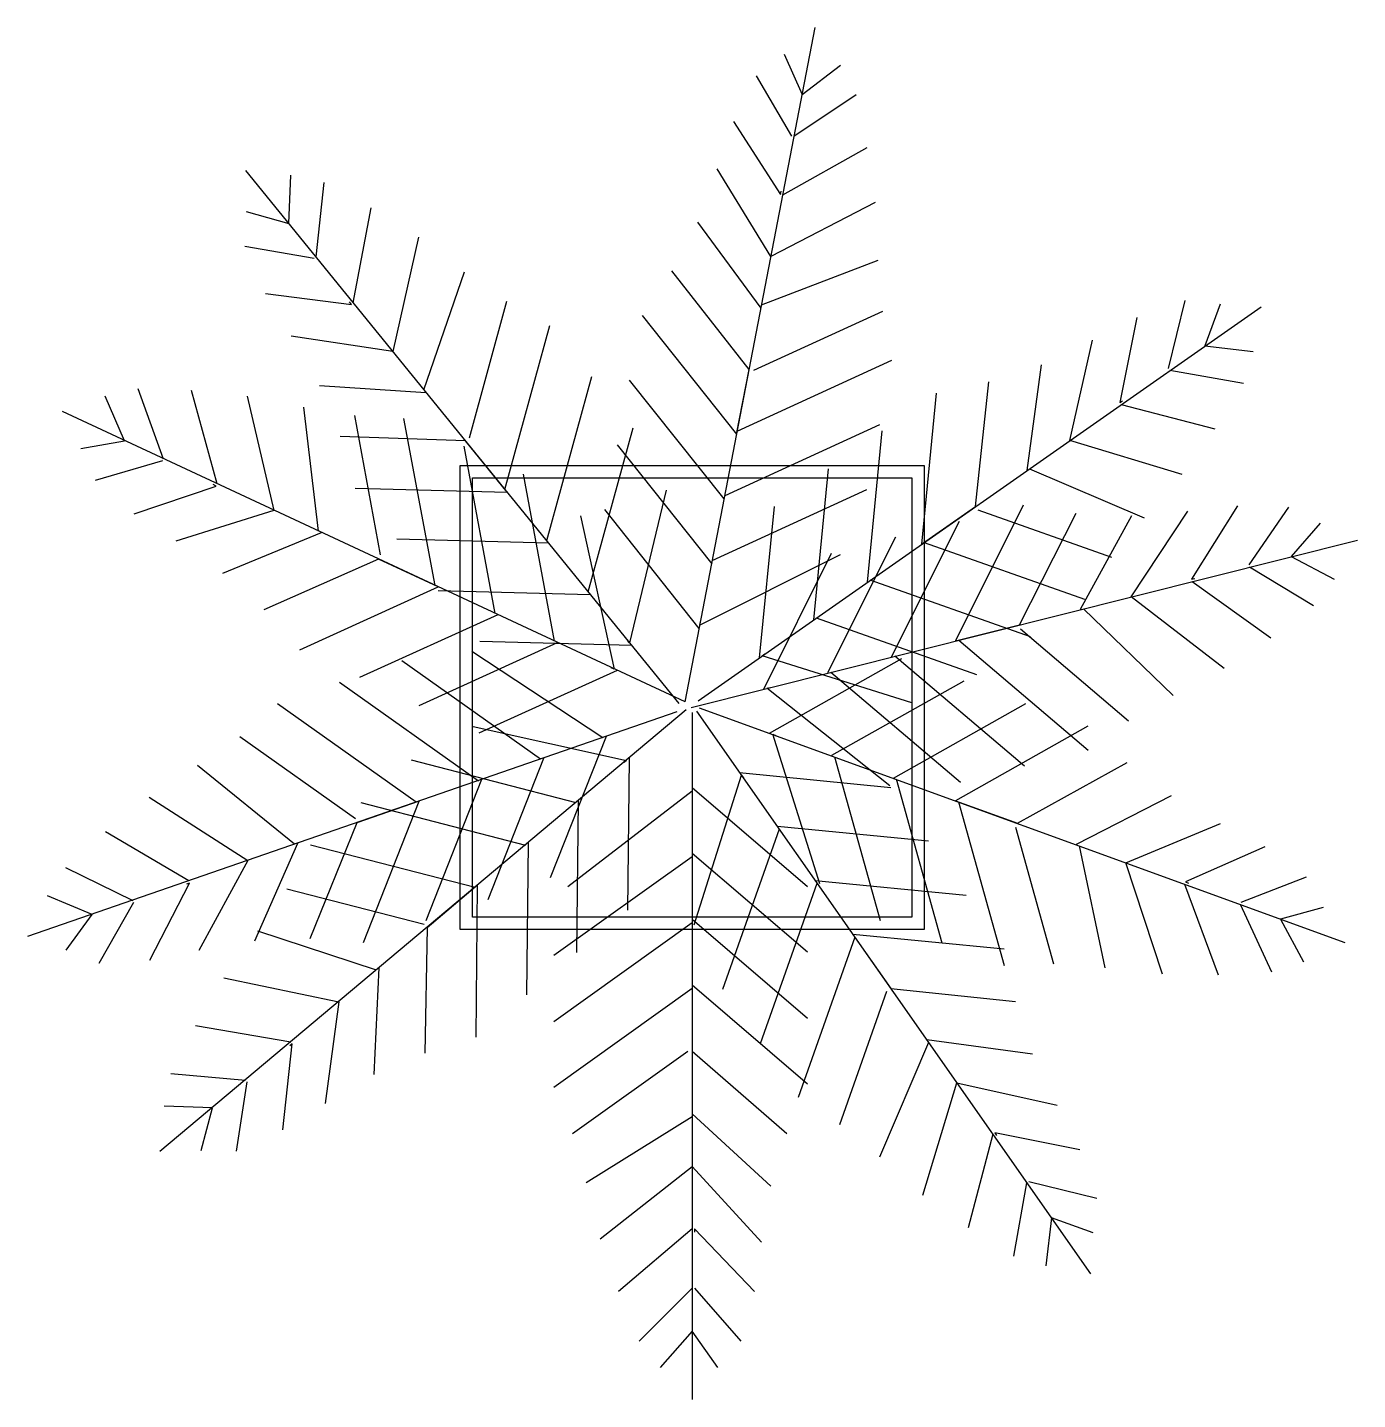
# Model space of a CAD drawing. Header units: millimetres. Extents: x 252.767 to 253.563, y 2606.553 to 2607.374.
import ezdxf

# ---------------------------------------------------------------- set-up
doc = ezdxf.new("R2010")
doc.units = ezdxf.units.MM
doc.header["$LTSCALE"] = 10
doc.layers.add('Vegetais', color=94, linetype='Continuous')

msp = doc.modelspace()

# ---------------------------------------------------------------- linework, layer by layer
at = {"layer": 'Vegetais'}
for p, q in [((253.16029, 2606.9702), (253.23808, 2607.37397)), ((253.21939, 2607.35795), (253.2302, 2607.33377)), ((253.2302, 2607.33377), (253.25327, 2607.35142)), ((253.22399, 2607.30886), (253.20286, 2607.34506)), ((253.26248, 2607.33358), (253.22535, 2607.3086)), ((253.18913, 2607.31758), (253.21727, 2607.274)), ((253.21863, 2607.27374), (253.26908, 2607.30218)), ((253.21154, 2607.23694), (253.17947, 2607.28932)), ((253.15659, 2606.96927), (252.89729, 2607.2884)), ((252.92302, 2607.25652), (252.92433, 2607.28554)), ((252.94392, 2607.28113), (252.93919, 2607.23663)), ((253.21727, 2607.274), (253.21765, 2607.27594)), ((252.96157, 2607.20907), (252.97222, 2607.26601)), ((253.27396, 2607.2691), (253.21154, 2607.23694)), ((252.89756, 2607.26379), (252.92302, 2607.25652)), ((253.1677, 2607.25744), (253.20557, 2607.20596)), ((253.00069, 2607.24848), (252.9852, 2607.17999)), ((252.93812, 2607.23575), (252.89679, 2607.24284)), ((253.20594, 2607.20789), (253.27575, 2607.23462)), ((253.00386, 2607.15703), (253.02826, 2607.22768)), ((253.19848, 2607.16916), (253.15225, 2607.22828)), ((252.90902, 2607.21466), (252.9605, 2607.2082)), ((252.9605, 2607.2082), (252.95926, 2607.20973)), ((253.05334, 2607.20994), (253.03087, 2607.12816)), ((253.16807, 2606.97088), (253.50489, 2607.20673)), ((253.44947, 2607.16977), (253.45949, 2607.21048)), ((253.48033, 2607.20823), (253.47126, 2607.18335)), ((253.13445, 2607.20158), (253.19102, 2607.13043)), ((253.27828, 2607.204), (253.20119, 2607.16864)), ((253.4305, 2607.2003), (253.42039, 2607.14941)), ((253.05236, 2607.09734), (253.07932, 2607.19548)), ((252.9852, 2607.17999), (252.92447, 2607.18909)), ((253.39049, 2607.12679), (253.4039, 2607.18672)), ((253.47126, 2607.18335), (253.50012, 2607.17996)), ((253.19139, 2607.13237), (253.2839, 2607.1748)), ((253.19102, 2607.13043), (253.19848, 2607.16916)), ((253.37327, 2607.17201), (253.36464, 2607.10869)), ((253.49432, 2607.16074), (253.45026, 2607.16864)), ((252.83274, 2607.15781), (252.84793, 2607.11571)), ((252.94132, 2607.15959), (253.0051, 2607.1555)), ((253.10419, 2607.16487), (253.07724, 2607.06673)), ((253.18356, 2607.0917), (253.12699, 2607.16285)), ((253.33394, 2607.0872), (253.34188, 2607.16183)), ((252.82469, 2607.12654), (252.8132, 2607.15322)), ((252.8801, 2607.10071), (252.8648, 2607.15657)), ((252.89807, 2607.15324), (252.91406, 2607.08487)), ((253.31052, 2607.15503), (253.30163, 2607.06457)), ((253.42039, 2607.14941), (253.42201, 2607.15054)), ((253.16029, 2606.9702), (252.78763, 2607.14398)), ((252.94087, 2607.07237), (252.93195, 2607.14658)), ((252.96226, 2607.14158), (252.97779, 2607.0582)), ((253.42118, 2607.14828), (253.47721, 2607.1336)), ((253.01058, 2607.03986), (252.99195, 2607.13992)), ((253.10211, 2607.03612), (253.12906, 2607.13425)), ((253.27644, 2607.13607), (253.18393, 2607.09364)), ((252.79861, 2607.12195), (252.82469, 2607.12654)), ((253.02873, 2607.12642), (252.95372, 2607.129)), ((253.05361, 2607.09581), (253.02873, 2607.12642)), ((253.19102, 2607.13043), (253.19102, 2607.13043)), ((253.26932, 2607.04195), (253.27821, 2607.13241)), ((253.45769, 2607.10645), (253.39049, 2607.12679)), ((253.0277, 2607.12325), (253.04633, 2607.02319)), ((253.11953, 2607.12412), (253.1761, 2607.05297)), ((252.84734, 2607.11446), (252.80708, 2607.10278)), ((253.2459, 2607.10979), (253.23701, 2607.01932)), ((253.36625, 2607.10982), (253.43498, 2607.08044)), ((252.87952, 2607.09946), (252.87773, 2607.10029)), ((253.08208, 2607.00652), (253.06345, 2607.10658)), ((252.83039, 2607.08277), (252.87952, 2607.09946)), ((252.96274, 2607.09821), (253.05361, 2607.09581)), ((253.05361, 2607.09581), (253.05361, 2607.09581)), ((253.14876, 2607.09689), (253.12698, 2607.0055)), ((253.17647, 2607.05491), (253.26897, 2607.09734)), ((252.91406, 2607.08487), (252.85545, 2607.06652)), ((253.16864, 2607.01424), (253.11207, 2607.08539)), ((253.2047, 2606.9967), (253.21359, 2607.08716)), ((253.30163, 2607.06457), (253.33394, 2607.0872)), ((253.36259, 2607.08807), (253.32201, 2607.00674)), ((253.4155, 2607.05669), (253.33553, 2607.08494)), ((253.36027, 2607.01634), (253.39431, 2607.08323)), ((253.42722, 2607.03315), (253.46113, 2607.08436)), ((253.49083, 2607.08755), (253.46323, 2607.04362)), ((253.49766, 2607.05226), (253.52154, 2607.08672)), ((253.09749, 2607.08157), (253.11783, 2606.98985)), ((253.28376, 2606.99713), (253.32434, 2607.07847)), ((253.42727, 2607.08155), (253.39661, 2607.02547)), ((253.5402, 2607.07718), (253.52286, 2607.05717)), ((252.88351, 2607.04734), (252.94266, 2607.07154)), ((253.07848, 2607.0652), (252.98761, 2607.0676)), ((253.16381, 2606.96687), (253.56262, 2607.06701)), ((253.28608, 2607.06886), (253.2455, 2606.98753)), ((253.20725, 2606.97792), (253.24782, 2607.05926)), ((253.30163, 2607.06457), (253.30163, 2607.06457)), ((253.30325, 2607.0657), (253.39921, 2607.03181)), ((252.97662, 2607.0557), (252.90802, 2607.02525)), ((253.01237, 2607.03903), (252.97662, 2607.0557)), ((253.25301, 2607.05824), (253.16901, 2607.01617)), ((253.53633, 2607.02782), (253.49799, 2607.05092)), ((253.52286, 2607.05717), (253.5486, 2607.04371)), ((253.3669, 2607.00918), (253.27094, 2607.04308)), ((253.46323, 2607.04362), (253.46514, 2607.0441)), ((253.46356, 2607.04228), (253.51066, 2607.00857)), ((252.92958, 2607.00149), (253.01237, 2607.03903)), ((253.01237, 2607.03903), (253.01237, 2607.03903)), ((253.01249, 2607.03699), (253.10335, 2607.03459)), ((253.39853, 2607.02595), (253.45224, 2606.97398)), ((253.48274, 2606.99018), (253.42722, 2607.03315)), ((253.04812, 2607.02236), (252.96533, 2606.98482)), ((253.16901, 2607.01617), (253.16938, 2607.01811)), ((253.23863, 2607.02046), (253.33459, 2606.98656)), ((253.32201, 2607.00674), (253.36027, 2607.01634)), ((253.42557, 2606.95875), (253.36094, 2607.01367)), ((253.00108, 2606.96815), (253.08386, 2607.00569)), ((253.12823, 2607.00397), (253.03736, 2607.00638)), ((253.12698, 2607.0055), (253.12574, 2607.00703)), ((253.32201, 2607.00674), (253.32201, 2607.00674)), ((253.32393, 2607.00722), (253.40148, 2606.94131)), ((253.07373, 2606.93596), (252.99073, 2606.99486)), ((253.03258, 2607.00058), (253.11101, 2606.94887)), ((253.20632, 2606.99783), (253.20793, 2606.99896)), ((253.29591, 2606.96959), (253.20632, 2606.99783)), ((253.21077, 2606.95155), (253.28997, 2606.99616)), ((253.36322, 2606.93171), (253.28567, 2606.99761)), ((253.11961, 2606.98902), (253.03683, 2606.95148)), ((253.11783, 2606.98985), (253.11604, 2606.99069)), ((253.24741, 2606.98801), (253.32496, 2606.9221)), ((252.95346, 2606.98195), (253.03646, 2606.92306)), ((253.20916, 2606.9784), (253.21107, 2606.97888)), ((253.28278, 2606.92005), (253.20916, 2606.9784)), ((253.32704, 2606.98267), (253.24784, 2606.93806)), ((252.99919, 2606.91016), (252.91619, 2606.96905)), ((253.2849, 2606.92457), (253.3641, 2606.96918)), ((253.15518, 2606.9643), (252.76661, 2606.82979)), ((253.16092, 2606.9654), (252.84593, 2606.70109)), ((253.16437, 2606.96379), (253.16437, 2606.5526)), ((253.16696, 2606.96461), (253.40281, 2606.62778)), ((253.16861, 2606.96676), (253.555, 2606.82612)), ((253.03345, 2606.95555), (253.12516, 2606.93522)), ((253.40117, 2606.95569), (253.32197, 2606.91108)), ((252.89371, 2606.94959), (252.96287, 2606.90051)), ((253.11287, 2606.94951), (253.07953, 2606.86495)), ((253.11101, 2606.94887), (253.10914, 2606.94822)), ((253.24088, 2606.86129), (253.21263, 2606.95088)), ((253.21263, 2606.95088), (253.21448, 2606.9502)), ((253.04226, 2606.85204), (253.0756, 2606.93661)), ((253.12668, 2606.93649), (253.12571, 2606.84559)), ((253.24969, 2606.93739), (253.27697, 2606.83934)), ((252.9265, 2606.88499), (252.86846, 2606.93208)), ((253.09495, 2606.90987), (252.9964, 2606.93527)), ((253.12516, 2606.93522), (253.12365, 2606.93395)), ((253.19278, 2606.92797), (253.28324, 2606.91908)), ((253.35903, 2606.89759), (253.42472, 2606.9339)), ((253.03832, 2606.9237), (253.00499, 2606.83914)), ((253.16451, 2606.91897), (253.23352, 2606.85981)), ((253.16567, 2606.83676), (253.19391, 2606.92635)), ((253.19391, 2606.92635), (253.19504, 2606.92474)), ((253.31403, 2606.82585), (253.28676, 2606.9239)), ((252.83949, 2606.91329), (252.89855, 2606.87532)), ((253.00105, 2606.9108), (252.96378, 2606.8979)), ((252.96771, 2606.82624), (253.00105, 2606.9108)), ((253.00105, 2606.9108), (253.00105, 2606.9108)), ((253.08998, 2606.85981), (253.16451, 2606.917)), ((253.09549, 2606.82024), (253.09646, 2606.91113)), ((253.16451, 2606.917), (253.16451, 2606.91503)), ((253.32197, 2606.91108), (253.32197, 2606.91108)), ((253.32197, 2606.91108), (253.35903, 2606.89759)), ((253.45106, 2606.91403), (253.39424, 2606.88478)), ((252.96618, 2606.90991), (253.06473, 2606.88451)), ((253.32382, 2606.91041), (253.3511, 2606.81236)), ((252.96378, 2606.8979), (252.9357, 2606.8283)), ((253.30586, 2606.88677), (253.2154, 2606.89566)), ((253.38082, 2606.81329), (253.35809, 2606.895)), ((253.4239, 2606.87398), (253.48068, 2606.89738)), ((252.86314, 2606.86306), (252.81328, 2606.89253)), ((253.21653, 2606.89404), (253.18264, 2606.79808)), ((252.90272, 2606.8271), (252.92837, 2606.88564)), ((253.03452, 2606.85916), (252.93597, 2606.88456)), ((253.06624, 2606.88578), (253.06528, 2606.79489)), ((253.23352, 2606.82036), (253.16451, 2606.87953)), ((253.3961, 2606.8841), (253.41145, 2606.81095)), ((253.50706, 2606.88337), (253.45958, 2606.86246)), ((252.78939, 2606.87112), (252.82959, 2606.85144)), ((252.89855, 2606.87532), (252.86923, 2606.82135)), ((253.16451, 2606.87755), (253.0817, 2606.81839)), ((253.44579, 2606.80727), (253.4239, 2606.87398)), ((252.83992, 2606.81559), (252.86359, 2606.86175)), ((252.86359, 2606.86175), (252.86173, 2606.86111)), ((253.20526, 2606.76577), (253.23916, 2606.86173)), ((253.23803, 2606.86335), (253.32849, 2606.85446)), ((253.45958, 2606.86246), (253.46143, 2606.86179)), ((253.49294, 2606.85032), (253.53203, 2606.86547)), ((252.80536, 2606.84306), (252.77854, 2606.85422)), ((252.92191, 2606.85836), (253.00404, 2606.83719)), ((253.03603, 2606.86043), (253.00581, 2606.83507)), ((253.03506, 2606.76953), (253.03603, 2606.86043)), ((253.03603, 2606.86043), (253.03603, 2606.86043)), ((253.45911, 2606.86117), (253.47921, 2606.80685)), ((252.83004, 2606.85014), (252.80926, 2606.81373)), ((253.51126, 2606.80841), (253.49247, 2606.84903)), ((253.54214, 2606.8471), (253.51656, 2606.84026)), ((252.78983, 2606.82161), (252.80536, 2606.84306)), ((253.0817, 2606.77895), (253.16451, 2606.83811)), ((253.16451, 2606.84008), (253.23352, 2606.78092)), ((253.51656, 2606.84026), (253.53034, 2606.81468)), ((252.9756, 2606.80972), (252.90457, 2606.833)), ((253.00581, 2606.83507), (253.00442, 2606.76003)), ((253.26178, 2606.82942), (253.22789, 2606.73346)), ((253.35111, 2606.82215), (253.26065, 2606.83104)), ((253.26065, 2606.83104), (253.26065, 2606.83104)), ((253.26065, 2606.83104), (253.28327, 2606.79873)), ((252.88421, 2606.8051), (252.95294, 2606.7907)), ((252.97403, 2606.74715), (252.97711, 2606.81099)), ((253.16451, 2606.79867), (253.0817, 2606.7395)), ((253.23352, 2606.74147), (253.16451, 2606.80064)), ((253.16451, 2606.80064), (253.16451, 2606.80064)), ((253.16451, 2606.80064), (253.16451, 2606.7612)), ((253.25277, 2606.71718), (253.28101, 2606.79714)), ((253.28327, 2606.79873), (253.35791, 2606.7908)), ((252.95294, 2606.7907), (252.9448, 2606.72983)), ((252.92423, 2606.76662), (252.86714, 2606.77636)), ((252.91948, 2606.71398), (252.92512, 2606.76556)), ((252.92512, 2606.76556), (252.92361, 2606.76429)), ((253.3059, 2606.76642), (253.27652, 2606.69769)), ((253.36809, 2606.75941), (253.30477, 2606.76803)), ((253.09274, 2606.71189), (253.16175, 2606.7612)), ((253.16451, 2606.7612), (253.2211, 2606.71189)), ((252.85246, 2606.74783), (252.89704, 2606.7438)), ((252.89792, 2606.74274), (252.89149, 2606.70131)), ((253.30253, 2606.67498), (253.32287, 2606.74218)), ((253.32287, 2606.74218), (253.3828, 2606.72878)), ((252.8774, 2606.72732), (252.84836, 2606.72817)), ((252.87054, 2606.70174), (252.8774, 2606.72732)), ((253.21143, 2606.68034), (253.16451, 2606.72372)), ((253.16451, 2606.72175), (253.10103, 2606.68231)), ((253.34436, 2606.71149), (253.32967, 2606.65546)), ((253.39638, 2606.70217), (253.34549, 2606.71228)), ((253.34549, 2606.71228), (253.34662, 2606.71067)), ((253.10931, 2606.64878), (253.16451, 2606.69217)), ((253.16451, 2606.69217), (253.20591, 2606.64681)), ((253.35682, 2606.63836), (253.36472, 2606.68241)), ((253.36585, 2606.6832), (253.40656, 2606.67319)), ((253.37943, 2606.66141), (253.37604, 2606.63256)), ((253.4043, 2606.65235), (253.37943, 2606.66141)), ((253.16451, 2606.6547), (253.12035, 2606.61723)), ((253.20177, 2606.61723), (253.16589, 2606.6547)), ((253.16589, 2606.6547), (253.16589, 2606.65273)), ((253.13277, 2606.58764), (253.16451, 2606.6192)), ((253.16589, 2606.6192), (253.19349, 2606.58764)), ((253.16451, 2606.59356), (253.14519, 2606.57187)), ((253.17969, 2606.57187), (253.16451, 2606.59356))]:
    msp.add_line(p, q, dxfattribs=at)
at = {"layer": 'Vegetais', "color": 1}
for points in [[(253.02549, 2606.83392), (253.02549, 2607.11169), (253.30326, 2607.11169), (253.30326, 2606.83392)], [(253.29586, 2606.84132), (253.03289, 2606.84132), (253.03289, 2607.10428), (253.29586, 2607.10428)]]:
    msp.add_lwpolyline(points, close=True, dxfattribs=at)

doc.saveas('drawing.dxf')
